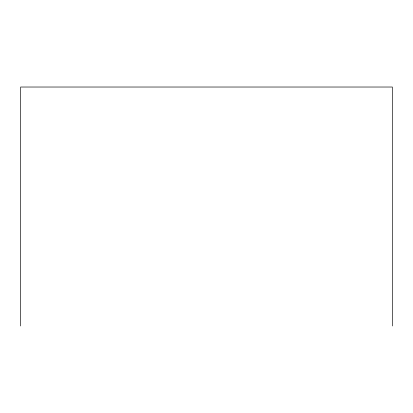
<?xml version="1.0" encoding="UTF-8"?>
<svg xmlns="http://www.w3.org/2000/svg" width="413" height="413" viewBox="0 0 413 413"><rect width="100%" height="100%" fill="white"/><g stroke="black" fill="none" stroke-linecap="round" stroke-linejoin="round"><path stroke-width="0.62" d="M392.35 325.976L392.35 87.024L20.65 87.024L20.65 325.976"/></g></svg>
